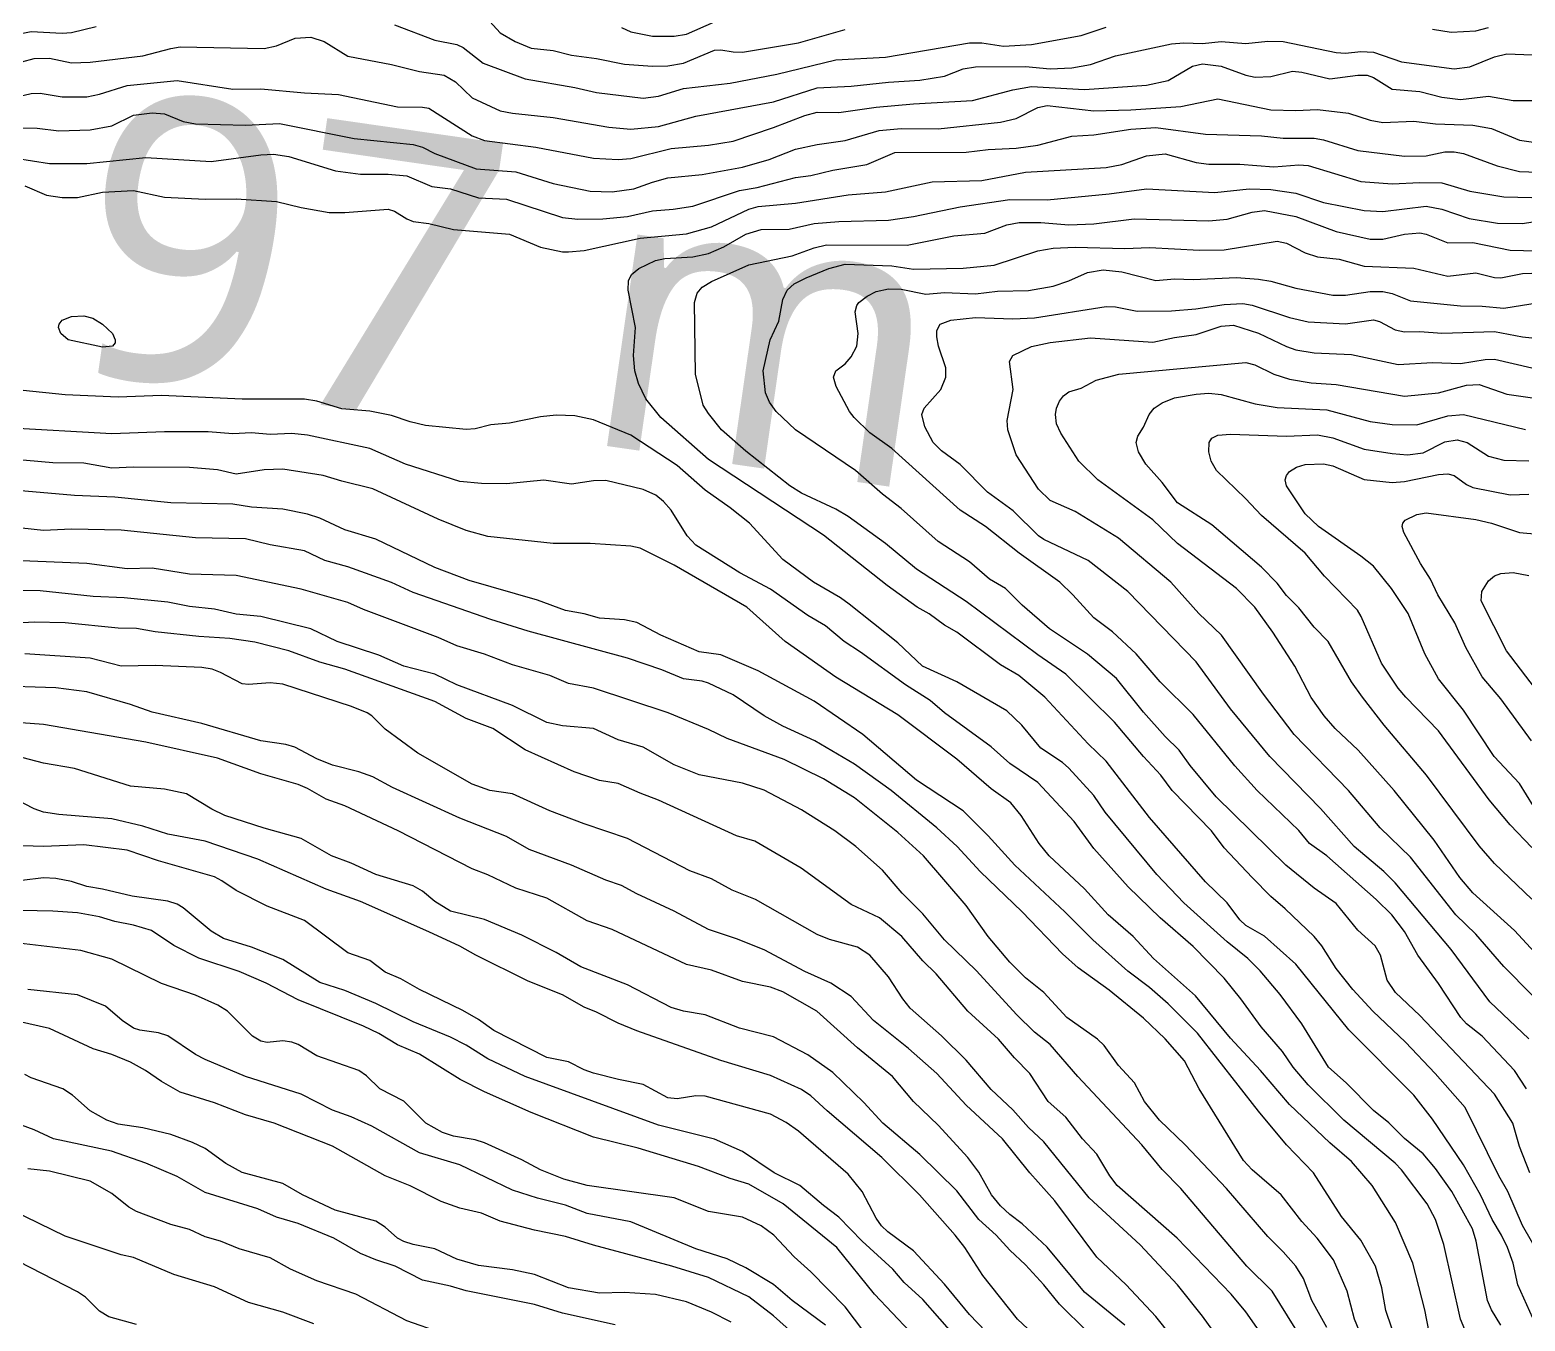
# Model space of a CAD drawing. Extents: x 474277 to 475042, y 254928 to 255625.
# Drawn here: x 474622.95 to 474659.84, y 255528.38 to 255560.23 of the extents above; entities that cross this region are included whole.
import ezdxf

# ---------------------------------------------------------------- set-up
doc = ezdxf.new("R2010")
doc.units = 0
doc.header["$MEASUREMENT"] = 0
doc.layers.add('BaseMapV2_DTM_export_MonNov09090547073261 — entities', color=1, linetype='CONTINUOUS')
doc.styles.get("Standard").update_dxf_attribs({"font": 'romans.shx'})

msp = doc.modelspace()

# ---------------------------------------------------------------- linework, layer by layer
at = {"layer": 'BaseMapV2_DTM_export_MonNov09090547073261 — entities', "color": 15, "linetype": 'Continuous', "true_color": 0xb7484b}
for points in [[(474634.115, 255560.637, 95.5), (474634.555, 255560.158, 95.5), (474634.922, 255559.947, 95.5), (474635.322, 255559.781, 95.5), (474635.858, 255559.725, 95.5), (474636.318, 255559.605, 95.5), (474636.932, 255559.526, 95.5), (474637.622, 255559.387, 95.5), (474638.312, 255559.336, 95.5), (474638.695, 255559.348, 95.5), (474639.079, 255559.41, 95.5), (474639.845, 255559.731, 95.5), (474639.999, 255559.743, 95.5), (474640.305, 255559.688, 95.5), (474640.535, 255559.686, 95.5), (474641.916, 255559.914, 95.5), (474643.066, 255560.24, 95.5)], [(474621.213, 255559.836, 95.75), (474622.977, 255560.19, 95.75), (474623.743, 255560.153, 95.75), (474623.973, 255560.171, 95.75), (474624.587, 255560.32, 95.75)], [(474631.948, 255560.355, 95.75), (474632.945, 255559.976, 95.75), (474633.481, 255559.872, 95.75), (474633.64, 255559.794, 95.75), (474634.137, 255559.411, 95.75), (474635.168, 255559.024, 95.75), (474636.395, 255558.815, 95.75), (474636.932, 255558.69, 95.75), (474638.082, 255558.551, 95.75), (474638.465, 255558.598, 95.75), (474639.079, 255558.787, 95.75), (474640.229, 255558.918, 95.75), (474641.379, 255559.137, 95.75), (474642.836, 255559.497, 95.75), (474644.063, 255559.559, 95.75), (474646.133, 255559.909, 95.75), (474646.44, 255559.909, 95.75), (474646.976, 255559.829, 95.75), (474647.666, 255559.875, 95.75), (474648.893, 255560.091, 95.75), (474649.507, 255560.3, 95.75)], [(474637.545, 255560.288, 95.25), (474637.775, 255560.186, 95.25), (474638.312, 255560.081, 95.25), (474638.849, 255560.075, 95.25), (474639.155, 255560.128, 95.25), (474639.845, 255560.434, 95.25)], [(474657.558, 255560.251, 95.75), (474658.018, 255560.174, 95.75), (474658.631, 255560.21, 95.75), (474658.938, 255560.29, 95.75)], [(474622.747, 255559.446, 96), (474623.053, 255559.528, 96), (474623.437, 255559.531, 96), (474623.973, 255559.42, 96), (474624.433, 255559.435, 96), (474625.737, 255559.589, 96), (474626.427, 255559.777, 96), (474626.657, 255559.813, 96), (474628.727, 255559.773, 96), (474629.034, 255559.837, 96), (474629.494, 255560.031, 96), (474629.878, 255560.056, 96), (474630.21, 255559.947, 96), (474630.798, 255559.585, 96), (474631.871, 255559.381, 96), (474632.561, 255559.21, 96), (474633.175, 255559.113, 96), (474633.45, 255558.951, 96), (474633.865, 255558.56, 96), (474634.555, 255558.237, 96), (474634.861, 255558.175, 96), (474635.858, 255558.075, 96), (474637.238, 255557.829, 96), (474637.775, 255557.784, 96), (474638.465, 255557.847, 96), (474639.385, 255558.105, 96), (474641.302, 255558.459, 96), (474642.376, 255558.804, 96), (474643.219, 255558.846, 96), (474644.139, 255558.945, 96), (474644.906, 255558.99, 96), (474645.519, 255559.094, 96), (474645.98, 255559.269, 96), (474646.286, 255559.319, 96), (474647.513, 255559.333, 96), (474648.126, 255559.274, 96), (474648.663, 255559.299, 96), (474649.123, 255559.378, 96), (474649.737, 255559.59, 96), (474651.117, 255559.887, 96), (474651.424, 255559.915, 96), (474651.884, 255559.9, 96), (474652.344, 255559.942, 96), (474652.957, 255559.893, 96), (474653.494, 255559.957, 96), (474653.877, 255559.946, 96), (474655.181, 255559.672, 96), (474655.411, 255559.661, 96), (474655.794, 255559.701, 96), (474656.101, 255559.682, 96), (474656.791, 255559.447, 96), (474658.094, 255559.271, 96), (474658.478, 255559.317, 96), (474659.091, 255559.57, 96), (474659.398, 255559.645, 96), (474661.698, 255559.549, 96)], [(474621.29, 255558.26, 96.25), (474622.977, 255558.667, 96.25), (474623.207, 255558.675, 96.25), (474623.743, 255558.58, 96.25), (474624.357, 255558.581, 96.25), (474624.664, 255558.645, 96.25), (474625.354, 255558.862, 96.25), (474626.58, 255558.98, 96.25), (474627.961, 255558.768, 96.25), (474628.651, 255558.778, 96.25), (474629.724, 255558.678, 96.25), (474630.568, 255558.642, 96.25), (474632.024, 255558.335, 96.25), (474632.638, 255558.327, 96.25), (474632.791, 255558.301, 96.25), (474633.865, 255557.617, 96.25), (474634.171, 255557.501, 96.25), (474635.438, 255557.34, 96.25), (474636.855, 255557.068, 96.25), (474637.468, 255557.036, 96.25), (474637.775, 255557.061, 96.25), (474638.772, 255557.308, 96.25), (474639.692, 255557.385, 96.25), (474640.305, 255557.486, 96.25), (474641.302, 255557.823, 96.25), (474642.069, 255558.121, 96.25), (474642.376, 255558.2, 96.25), (474642.912, 255558.194, 96.25), (474643.833, 255558.322, 96.25), (474644.753, 255558.41, 96.25), (474646.21, 255558.487, 96.25), (474647.206, 255558.752, 96.25), (474647.666, 255558.833, 96.25), (474648.97, 255558.763, 96.25), (474650.503, 255558.865, 96.25), (474651.04, 255558.986, 96.25), (474651.639, 255559.334, 96.25), (474651.884, 255559.396, 96.25), (474652.344, 255559.341, 96.25), (474652.957, 255559.116, 96.25), (474653.187, 255559.064, 96.25), (474653.57, 255559.081, 96.25), (474654.107, 255559.212, 96.25), (474654.337, 255559.188, 96.25), (474655.027, 255559.022, 96.25), (474655.717, 255559.119, 96.25), (474655.947, 255559.117, 96.25), (474656.101, 255559.059, 96.25), (474656.561, 255558.769, 96.25), (474657.251, 255558.709, 96.25), (474657.788, 255558.571, 96.25), (474658.248, 255558.513, 96.25), (474658.938, 255558.601, 96.25), (474659.551, 255558.489, 96.25), (474660.241, 255558.489, 96.25)], [(474622.517, 255557.82, 96.5), (474623.13, 255557.806, 96.5), (474623.667, 255557.74, 96.5), (474624.433, 255557.768, 96.5), (474624.97, 255557.864, 96.5), (474625.507, 255558.129, 96.5), (474625.967, 255558.189, 96.5), (474626.274, 255558.162, 96.5), (474626.734, 255557.976, 96.5), (474627.04, 255557.913, 96.5), (474628.267, 255557.881, 96.5), (474629.111, 255557.92, 96.5), (474630.951, 255557.556, 96.5), (474632.408, 255557.408, 96.5), (474632.638, 255557.341, 96.5), (474632.945, 255557.18, 96.5), (474633.958, 255556.804, 96.5), (474634.941, 255556.727, 96.5), (474635.858, 255556.442, 96.5), (474636.778, 255556.257, 96.5), (474637.315, 255556.236, 96.5), (474637.852, 255556.314, 96.5), (474638.312, 255556.48, 96.5), (474638.695, 255556.58, 96.5), (474639.539, 255556.662, 96.5), (474640.535, 255556.85, 96.5), (474641.192, 255557.034, 96.5), (474641.839, 255557.287, 96.5), (474642.376, 255557.405, 96.5), (474643.066, 255557.507, 96.5), (474643.909, 255557.751, 96.5), (474644.446, 255557.801, 96.5), (474645.366, 255557.789, 96.5), (474646.9, 255557.958, 96.5), (474647.283, 255558.048, 96.5), (474647.82, 255558.321, 96.5), (474648.05, 255558.369, 96.5), (474649.2, 255558.234, 96.5), (474650.12, 255558.258, 96.5), (474651.347, 255558.34, 96.5), (474652.267, 255558.531, 96.5), (474653.57, 255558.261, 96.5), (474654.184, 255558.24, 96.5), (474654.721, 255558.267, 96.5), (474655.487, 255558.178, 96.5), (474656.024, 255558.006, 96.5), (474656.331, 255557.949, 96.5), (474657.098, 255557.984, 96.5), (474657.634, 255557.914, 96.5), (474658.554, 255557.883, 96.5), (474659.014, 255557.797, 96.5), (474659.705, 255557.511, 96.5), (474660.165, 255557.45, 96.5)], [(474622.593, 255557.07, 96.75), (474623.437, 255556.933, 96.75), (474624.357, 255556.934, 96.75), (474625.814, 255557.085, 96.75), (474627.424, 255556.984, 96.75), (474628.651, 255557.152, 96.75), (474628.957, 255557.166, 96.75), (474629.341, 255557.108, 96.75), (474630.491, 255556.758, 96.75), (474631.104, 255556.674, 96.75), (474631.794, 255556.677, 96.75), (474632.254, 255556.635, 96.75), (474632.868, 255556.37, 96.75), (474633.328, 255556.309, 96.75), (474634.018, 255556.086, 96.75), (474634.708, 255556.055, 96.75), (474636.088, 255555.608, 96.75), (474636.472, 255555.565, 96.75), (474637.085, 255555.575, 96.75), (474637.698, 255555.628, 96.75), (474638.312, 255555.768, 96.75), (474638.819, 255555.807, 96.75), (474639.309, 255555.886, 96.75), (474640.459, 255556.274, 96.75), (474640.898, 255556.344, 96.75), (474641.839, 255556.592, 96.75), (474642.222, 255556.641, 96.75), (474642.759, 255556.771, 96.75), (474643.603, 255556.914, 96.75), (474644.293, 255557.211, 96.75), (474646.056, 255557.218, 96.75), (474646.593, 255557.284, 96.75), (474647.283, 255557.311, 96.75), (474647.82, 255557.389, 96.75), (474648.663, 255557.612, 96.75), (474649.2, 255557.64, 96.75), (474650.12, 255557.785, 96.75), (474650.733, 255557.822, 96.75), (474651.96, 255557.663, 96.75), (474653.34, 255557.623, 96.75), (474653.877, 255557.564, 96.75), (474654.644, 255557.565, 96.75), (474654.874, 255557.524, 96.75), (474655.717, 255557.254, 96.75), (474656.868, 255557.115, 96.75), (474657.404, 255557.124, 96.75), (474657.864, 255557.223, 96.75), (474658.094, 255557.227, 96.75), (474658.324, 255557.183, 96.75), (474659.155, 255556.88, 96.75), (474659.705, 255556.736, 96.75), (474660.395, 255556.715, 96.75)], [(474622.823, 255556.385, 97), (474623.36, 255556.157, 97), (474623.743, 255556.098, 97), (474624.127, 255556.1, 97), (474624.74, 255556.231, 97), (474625.507, 255556.273, 97), (474626.274, 255556.106, 97), (474627.271, 255556.057, 97), (474628.037, 255556.068, 97), (474629.034, 255555.996, 97), (474629.647, 255555.847, 97), (474630.338, 255555.726, 97), (474630.721, 255555.727, 97), (474631.794, 255555.809, 97), (474631.948, 255555.764, 97), (474632.254, 255555.568, 97), (474632.408, 255555.507, 97), (474632.791, 255555.46, 97), (474633.405, 255555.307, 97), (474634.785, 255555.195, 97), (474635.552, 255554.872, 97), (474636.088, 255554.761, 97), (474636.242, 255554.756, 97), (474636.625, 255554.79, 97), (474638.005, 255555.094, 97), (474639.155, 255555.205, 97), (474639.769, 255555.374, 97), (474640.689, 255555.807, 97), (474640.919, 255555.872, 97), (474641.839, 255555.955, 97), (474643.142, 255556.16, 97), (474644.063, 255556.24, 97), (474645.213, 255556.488, 97), (474646.44, 255556.519, 97), (474647.513, 255556.719, 97), (474649.507, 255556.841, 97), (474649.89, 255556.913, 97), (474650.503, 255557.126, 97), (474650.963, 255557.176, 97), (474651.73, 255556.963, 97), (474652.037, 255556.919, 97), (474652.804, 255556.918, 97), (474653.647, 255556.858, 97), (474654.261, 255556.902, 97), (474654.491, 255556.891, 97), (474655.794, 255556.493, 97), (474656.561, 255556.434, 97), (474657.251, 255556.467, 97), (474657.788, 255556.457, 97), (474658.478, 255556.25, 97), (474659.321, 255556.117, 97), (474660.011, 255556.096, 97)], [(474660.184, 255528.127, 97.25), (474659.667, 255529.277, 97.25), (474659.551, 255529.814, 97.25), (474659.411, 255530.197, 97.25), (474659.266, 255530.504, 97.25), (474659.035, 255530.887, 97.25), (474658.747, 255531.5, 97.25), (474658.324, 255532.236, 97.25), (474657.558, 255533.365, 97.25), (474657.103, 255533.954, 97.25), (474655.493, 255535.564, 97.25), (474654.184, 255537.188, 97.25), (474653.417, 255537.875, 97.25), (474652.957, 255538.143, 97.25), (474652.804, 255538.277, 97.25), (474652.497, 255538.698, 97.25), (474651.96, 255539.22, 97.25), (474650.58, 255540.807, 97.25), (474649.507, 255542.193, 97.25), (474649.063, 255542.618, 97.25), (474647.992, 255543.769, 97.25), (474647.353, 255544.305, 97.25), (474646.9, 255544.568, 97.25), (474645.826, 255545.378, 97.25), (474645.519, 255545.545, 97.25), (474645.136, 255545.824, 97.25), (474644.84, 255545.992, 97.25), (474644.1, 255546.529, 97.25), (474642.529, 255547.766, 97.25), (474639.692, 255549.632, 97.25), (474638.52, 255550.669, 97.25), (474638.151, 255551.13, 97.25), (474637.97, 255551.513, 97.25), (474637.878, 255551.82, 97.25), (474637.843, 255552.203, 97.25), (474637.89, 255552.893, 97.25), (474637.709, 255553.813, 97.25), (474637.722, 255554.043, 97.25), (474637.794, 255554.197, 97.25), (474637.974, 255554.35, 97.25), (474638.389, 255554.543, 97.25), (474638.619, 255554.591, 97.25), (474639.309, 255554.634, 97.25), (474639.692, 255554.719, 97.25), (474640.075, 255554.878, 97.25), (474640.612, 255555.193, 97.25), (474640.996, 255555.308, 97.25), (474641.686, 255555.319, 97.25), (474642.299, 255555.453, 97.25), (474642.912, 255555.505, 97.25), (474644.139, 255555.538, 97.25), (474644.753, 255555.632, 97.25), (474645.903, 255555.869, 97.25), (474647.13, 255556.045, 97.25), (474648.05, 255556.043, 97.25), (474649.583, 255556.189, 97.25), (474650.503, 255556.313, 97.25), (474652.19, 255556.218, 97.25), (474653.034, 255556.313, 97.25), (474653.57, 255556.294, 97.25), (474654.184, 255556.208, 97.25), (474654.874, 255555.974, 97.25), (474655.871, 255555.774, 97.25), (474656.331, 255555.756, 97.25), (474657.404, 255555.883, 97.25), (474657.788, 255555.812, 97.25), (474658.466, 255555.577, 97.25), (474659.168, 255555.468, 97.25), (474659.781, 255555.458, 97.25), (474660.548, 255555.582, 97.25)], [(474660.227, 255529.967, 97.5), (474659.781, 255530.738, 97.5), (474659.417, 255531.577, 97.5), (474659.2, 255531.961, 97.5), (474658.368, 255533.647, 97.5), (474657.629, 255534.491, 97.5), (474656.896, 255535.258, 97.5), (474656.084, 255536.024, 97.5), (474655.591, 255536.561, 97.5), (474655.181, 255537.077, 97.5), (474654.829, 255537.635, 97.5), (474654.644, 255537.871, 97.5), (474653.926, 255538.555, 97.5), (474653.57, 255538.852, 97.5), (474653.11, 255539.323, 97.5), (474652.42, 255540.058, 97.5), (474652.11, 255540.472, 97.5), (474651.136, 255541.468, 97.5), (474650.856, 255541.852, 97.5), (474650.425, 255542.312, 97.5), (474649.713, 255543.155, 97.5), (474648.51, 255544.343, 97.5), (474647.82, 255544.819, 97.5), (474646.056, 255546.131, 97.5), (474644.829, 255546.933, 97.5), (474644.063, 255547.566, 97.5), (474643.142, 255548.23, 97.5), (474642.836, 255548.412, 97.5), (474641.992, 255548.802, 97.5), (474641.699, 255548.983, 97.5), (474640.612, 255549.843, 97.5), (474640.017, 255550.363, 97.5), (474639.692, 255550.771, 97.5), (474639.565, 255550.976, 97.5), (474639.375, 255551.743, 97.5), (474639.35, 255553.507, 97.5), (474639.416, 255553.737, 97.5), (474639.539, 255553.887, 97.5), (474639.769, 255554.025, 97.5), (474640.689, 255554.438, 97.5), (474641.762, 255554.655, 97.5), (474642.299, 255554.854, 97.5), (474642.606, 255554.93, 97.5), (474644.599, 255554.925, 97.5), (474645.749, 255555.152, 97.5), (474646.516, 255555.218, 97.5), (474647.053, 255555.424, 97.5), (474647.36, 255555.485, 97.5), (474647.896, 255555.484, 97.5), (474648.586, 255555.427, 97.5), (474649.2, 255555.452, 97.5), (474650.197, 255555.57, 97.5), (474652.037, 255555.52, 97.5), (474652.497, 255555.563, 97.5), (474653.11, 255555.739, 97.5), (474653.417, 255555.78, 97.5), (474654.184, 255555.628, 97.5), (474655.181, 255555.261, 97.5), (474656.024, 255555.066, 97.5), (474656.331, 255555.071, 97.5), (474656.868, 255555.192, 97.5), (474657.251, 255555.225, 97.5), (474657.404, 255555.193, 97.5), (474657.941, 255554.976, 97.5), (474658.554, 255554.99, 97.5), (474659.475, 255554.802, 97.5), (474660.471, 255554.771, 97.5)], [(474659.959, 255532.037, 97.75), (474659.705, 255532.685, 97.75), (474659.543, 255533.264, 97.75), (474659.091, 255533.978, 97.75), (474657.251, 255535.921, 97.75), (474656.647, 255536.484, 97.75), (474656.441, 255536.791, 97.75), (474656.278, 255537.405, 97.75), (474656.145, 255537.635, 97.75), (474655.717, 255538.025, 97.75), (474655.181, 255538.685, 97.75), (474654.644, 255539.058, 97.75), (474653.937, 255539.628, 97.75), (474652.222, 255541.315, 97.75), (474651.577, 255542.086, 97.75), (474651.308, 255542.465, 97.75), (474650.963, 255542.802, 97.75), (474650.427, 255543.406, 97.75), (474649.762, 255544.229, 97.75), (474649.047, 255544.836, 97.75), (474648.108, 255545.456, 97.75), (474647.436, 255546.039, 97.75), (474647.024, 255546.452, 97.75), (474646.632, 255546.682, 97.75), (474646.133, 255547.112, 97.75), (474645.366, 255547.61, 97.75), (474644.446, 255548.429, 97.75), (474643.986, 255548.781, 97.75), (474643.325, 255549.366, 97.75), (474641.839, 255550.364, 97.75), (474641.362, 255550.823, 97.75), (474641.197, 255551.053, 97.75), (474641.099, 255551.283, 97.75), (474641.043, 255551.82, 97.75), (474641.218, 255552.586, 97.75), (474641.433, 255553.046, 97.75), (474641.526, 255553.583, 97.75), (474641.634, 255553.813, 97.75), (474641.811, 255553.967, 97.75), (474642.103, 255554.12, 97.75), (474642.664, 255554.35, 97.75), (474643.066, 255554.454, 97.75), (474644.216, 255554.409, 97.75), (474644.753, 255554.328, 97.75), (474645.98, 255554.354, 97.75), (474646.746, 255554.432, 97.75), (474647.82, 255554.783, 97.75), (474648.203, 255554.845, 97.75), (474648.74, 255554.869, 97.75), (474649.967, 255554.843, 97.75), (474650.58, 255554.863, 97.75), (474651.807, 255554.801, 97.75), (474652.42, 255554.804, 97.75), (474653.724, 255555.017, 97.75), (474653.954, 255554.97, 97.75), (474654.42, 255554.733, 97.75), (474654.721, 255554.634, 97.75), (474655.257, 255554.573, 97.75), (474655.871, 255554.406, 97.75), (474657.098, 255554.354, 97.75), (474657.941, 255554.158, 97.75), (474658.631, 255554.236, 97.75), (474659.091, 255554.125, 97.75), (474659.244, 255554.114, 97.75), (474659.781, 255554.224, 97.75), (474660.011, 255554.232, 97.75)], [(474659.882, 255534.107, 98), (474659.58, 255534.567, 98), (474658.784, 255535.413, 98), (474658.401, 255535.716, 98), (474658.26, 255535.871, 98), (474657.711, 255536.712, 98), (474657.201, 255537.405, 98), (474656.868, 255537.995, 98), (474656.553, 255538.401, 98), (474656.168, 255538.785, 98), (474654.95, 255539.858, 98), (474654.524, 255540.165, 98), (474654.261, 255540.487, 98), (474653.235, 255541.468, 98), (474652.681, 255542.082, 98), (474651.654, 255543.343, 98), (474650.843, 255544.152, 98), (474650.244, 255544.842, 98), (474649.66, 255545.384, 98), (474649.2, 255545.731, 98), (474648.682, 255546.299, 98), (474648.361, 255546.606, 98), (474647.36, 255547.327, 98), (474646.528, 255547.986, 98), (474645.903, 255548.381, 98), (474644.216, 255549.907, 98), (474643.679, 255550.293, 98), (474643.287, 255550.669, 98), (474643.171, 255550.823, 98), (474642.842, 255551.436, 98), (474642.783, 255551.666, 98), (474642.84, 255551.82, 98), (474643.066, 255551.998, 98), (474643.219, 255552.169, 98), (474643.359, 255552.433, 98), (474643.385, 255552.74, 98), (474643.314, 255553.276, 98), (474643.353, 255553.43, 98), (474643.406, 255553.507, 98), (474643.608, 255553.66, 98), (474643.833, 255553.781, 98), (474644.139, 255553.841, 98), (474644.446, 255553.836, 98), (474645.059, 255553.717, 98), (474645.519, 255553.757, 98), (474646.286, 255553.724, 98), (474646.823, 255553.785, 98), (474647.59, 255553.806, 98), (474648.203, 255553.91, 98), (474648.586, 255554.041, 98), (474649.047, 255554.251, 98), (474649.43, 255554.314, 98), (474649.89, 255554.263, 98), (474650.733, 255554.051, 98), (474651.193, 255554.094, 98), (474651.654, 255554.077, 98), (474652.727, 255554.126, 98), (474653.264, 255554.083, 98), (474653.57, 255554.031, 98), (474654.184, 255553.865, 98), (474655.104, 255553.691, 98), (474655.411, 255553.687, 98), (474656.024, 255553.78, 98), (474656.331, 255553.777, 98), (474656.561, 255553.733, 98), (474657.021, 255553.55, 98), (474658.248, 255553.424, 98), (474658.784, 255553.415, 98), (474659.321, 255553.366, 98), (474660.395, 255553.538, 98)], [(474624.988, 255552.433, 97.25), (474624.74, 255552.404, 97.25), (474623.897, 255552.585, 97.25), (474623.714, 255552.74, 97.25), (474623.658, 255552.893, 97.25), (474623.668, 255552.97, 97.25), (474623.743, 255553.07, 97.25), (474623.973, 255553.16, 97.25), (474624.28, 255553.178, 97.25), (474624.501, 255553.123, 97.25), (474624.745, 255552.97, 97.25), (474624.986, 255552.74, 97.25), (474625.056, 255552.586, 97.25), (474625.05, 255552.51, 97.25), (474624.988, 255552.433, 97.25)], [(474659.935, 255535.348, 98.25), (474658.975, 255536.254, 98.25), (474658.018, 255537.547, 98.25), (474656.637, 255539.192, 98.25), (474656.36, 255539.475, 98.25), (474655.628, 255540.088, 98.25), (474654.797, 255541.026, 98.25), (474653.55, 255542.312, 98.25), (474652.574, 255543.487, 98.25), (474651.73, 255544.647, 98.25), (474650.041, 255546.376, 98.25), (474649.067, 255547.142, 98.25), (474647.973, 255547.665, 98.25), (474647.834, 255547.756, 98.25), (474647.213, 255548.369, 98.25), (474646.578, 255548.829, 98.25), (474645.903, 255549.512, 98.25), (474645.443, 255549.852, 98.25), (474645.24, 255550.056, 98.25), (474645.031, 255550.439, 98.25), (474644.958, 255550.746, 98.25), (474645.019, 255550.9, 98.25), (474645.427, 255551.36, 98.25), (474645.553, 255551.666, 98.25), (474645.554, 255551.896, 98.25), (474645.37, 255552.433, 98.25), (474645.327, 255552.663, 98.25), (474645.329, 255552.816, 98.25), (474645.414, 255552.97, 98.25), (474645.673, 255553.073, 98.25), (474646.286, 255553.135, 98.25), (474647.206, 255553.103, 98.25), (474647.743, 255553.129, 98.25), (474649.507, 255553.412, 98.25), (474649.737, 255553.399, 98.25), (474650.273, 255553.296, 98.25), (474651.117, 255553.299, 98.25), (474651.717, 255553.353, 98.25), (474652.42, 255553.462, 98.25), (474652.88, 255553.48, 98.25), (474653.11, 255553.438, 98.25), (474654.031, 255553.135, 98.25), (474654.491, 255553.032, 98.25), (474655.411, 255552.984, 98.25), (474656.101, 255553.079, 98.25), (474656.254, 255553.041, 98.25), (474656.637, 255552.834, 98.25), (474656.868, 255552.783, 98.25), (474657.251, 255552.793, 98.25), (474657.788, 255552.748, 98.25), (474659.091, 255552.793, 98.25), (474659.781, 255552.659, 98.25), (474660.165, 255552.622, 98.25)], [(474660.701, 255535.728, 98.5), (474659.321, 255537.13, 98.5), (474658.631, 255537.923, 98.5), (474658.133, 255538.401, 98.5), (474657.021, 255539.823, 98.5), (474656.27, 255540.548, 98.5), (474655.487, 255541.469, 98.5), (474654.146, 255542.849, 98.5), (474653.389, 255543.845, 98.5), (474652.351, 255545.302, 98.5), (474651.795, 255545.839, 98.5), (474651.103, 255546.606, 98.5), (474649.813, 255547.691, 98.5), (474648.74, 255548.356, 98.5), (474648.126, 255548.622, 98.5), (474647.835, 255548.906, 98.5), (474647.286, 255549.749, 98.5), (474647.078, 255550.363, 98.5), (474647.068, 255550.593, 98.5), (474647.21, 255551.36, 98.5), (474647.12, 255552.05, 98.5), (474647.204, 255552.203, 98.5), (474647.666, 255552.423, 98.5), (474648.126, 255552.519, 98.5), (474649.123, 255552.637, 98.5), (474650.657, 255552.527, 98.5), (474651.193, 255552.646, 98.5), (474651.73, 255552.719, 98.5), (474652.344, 255552.922, 98.5), (474652.65, 255552.947, 98.5), (474653.264, 255552.755, 98.5), (474653.954, 255552.419, 98.5), (474654.184, 255552.339, 98.5), (474654.644, 255552.264, 98.5), (474655.564, 255552.225, 98.5), (474656.714, 255551.979, 98.5), (474657.558, 255552.03, 98.5), (474658.248, 255552.004, 98.5), (474658.861, 255552.099, 98.5), (474659.091, 255552.107, 98.5), (474660.011, 255551.896, 98.5)], [(474660.08, 255537.481, 98.75), (474659.586, 255538.018, 98.75), (474658.554, 255538.943, 98.75), (474658.238, 255539.321, 98.75), (474657.598, 255540.242, 98.75), (474656.612, 255541.468, 98.75), (474655.729, 255542.465, 98.75), (474655.161, 255543.002, 98.75), (474654.883, 255543.309, 98.75), (474654.567, 255543.76, 98.75), (474654.166, 255544.535, 98.75), (474653.623, 255545.379, 98.75), (474653.173, 255545.992, 98.75), (474652.72, 255546.452, 98.75), (474651.27, 255547.566, 98.75), (474650.657, 255548.144, 98.75), (474649.302, 255549.136, 98.75), (474648.834, 255549.596, 98.75), (474648.389, 255550.286, 98.75), (474648.282, 255550.516, 98.75), (474648.258, 255550.746, 98.75), (474648.279, 255550.9, 98.75), (474648.356, 255551.076, 98.75), (474648.453, 255551.206, 98.75), (474648.586, 255551.308, 98.75), (474648.893, 255551.394, 98.75), (474649.263, 255551.59, 98.75), (474649.816, 255551.743, 98.75), (474652.957, 255552.024, 98.75), (474653.176, 255551.973, 98.75), (474653.647, 255551.736, 98.75), (474654.031, 255551.614, 98.75), (474654.567, 255551.529, 98.75), (474655.181, 255551.487, 98.75), (474656.868, 255551.201, 98.75), (474657.711, 255551.277, 98.75), (474658.401, 255551.465, 98.75), (474658.708, 255551.484, 98.75), (474659.398, 255551.248, 98.75), (474660.318, 255551.113, 98.75)], [(474659.243, 255528.28, 97), (474659.012, 255528.663, 97), (474658.915, 255528.893, 97), (474658.639, 255530.35, 97), (474658.549, 255530.657, 97), (474658.035, 255531.577, 97), (474657.634, 255532.149, 97), (474657.328, 255532.511, 97), (474656.868, 255532.888, 97), (474656.484, 255533.274, 97), (474656.101, 255533.577, 97), (474655.431, 255534.261, 97), (474654.99, 255534.644, 97), (474654.335, 255535.718, 97), (474653.8, 255536.441, 97), (474653.306, 255537.021, 97), (474653.002, 255537.328, 97), (474652.497, 255537.735, 97), (474651.424, 255538.698, 97), (474650.759, 255539.398, 97), (474649.482, 255540.932, 97), (474649.2, 255541.35, 97), (474648.586, 255542.022, 97), (474648.433, 255542.163, 97), (474647.896, 255542.518, 97), (474647.424, 255543.079, 97), (474647.053, 255543.431, 97), (474645.826, 255544.151, 97), (474644.977, 255544.535, 97), (474644.369, 255545.11, 97), (474643.169, 255546.069, 97), (474642.955, 255546.222, 97), (474642.288, 255546.606, 97), (474641.532, 255547.166, 97), (474640.71, 255548.063, 97), (474640.23, 255548.446, 97), (474639.615, 255548.879, 97), (474638.925, 255549.485, 97), (474637.775, 255550.235, 97), (474636.855, 255550.614, 97), (474636.395, 255550.71, 97), (474635.935, 255550.73, 97), (474635.552, 255550.687, 97), (474634.785, 255550.531, 97), (474634.325, 255550.488, 97), (474633.941, 255550.388, 97), (474633.711, 255550.379, 97), (474632.715, 255550.474, 97), (474632.331, 255550.565, 97), (474631.871, 255550.724, 97), (474631.334, 255550.825, 97), (474630.644, 255550.882, 97), (474630.031, 255551.075, 97), (474629.724, 255551.125, 97), (474628.191, 255551.124, 97), (474626.197, 255551.21, 97), (474625.124, 255551.172, 97), (474623.82, 255551.231, 97), (474621.98, 255551.421, 97)], [(474660.011, 255538.793, 99), (474659.091, 255539.67, 99), (474658.708, 255540.109, 99), (474657.414, 255541.852, 99), (474656.366, 255543.079, 99), (474655.833, 255543.769, 99), (474655.564, 255544.153, 99), (474654.987, 255545.149, 99), (474654.644, 255545.501, 99), (474654.261, 255545.976, 99), (474653.954, 255546.283, 99), (474653.724, 255546.586, 99), (474653.34, 255546.975, 99), (474652.114, 255548.024, 99), (474651.27, 255548.567, 99), (474650.887, 255549.069, 99), (474650.486, 255549.519, 99), (474650.302, 255549.826, 99), (474650.25, 255550.056, 99), (474650.293, 255550.209, 99), (474650.427, 255550.43, 99), (474650.566, 255550.746, 99), (474650.688, 255550.9, 99), (474650.887, 255551.035, 99), (474651.193, 255551.157, 99), (474651.73, 255551.248, 99), (474652.037, 255551.268, 99), (474652.344, 255551.238, 99), (474653.187, 255551.004, 99), (474653.724, 255550.914, 99), (474654.951, 255550.857, 99), (474656.024, 255550.574, 99), (474656.561, 255550.497, 99), (474657.174, 255550.486, 99), (474657.941, 255550.714, 99), (474658.324, 255550.749, 99), (474659.858, 255550.379, 99)], [(474658.508, 255527.82, 96.75), (474658.254, 255528.433, 96.75), (474657.842, 255530.274, 96.75), (474657.634, 255530.887, 96.75), (474657.426, 255531.27, 96.75), (474656.793, 255532.114, 96.75), (474656.637, 255532.275, 96.75), (474655.369, 255533.341, 96.75), (474654.491, 255534.213, 96.75), (474654.123, 255534.644, 96.75), (474653.856, 255535.028, 96.75), (474653.331, 255535.641, 96.75), (474652.834, 255536.331, 96.75), (474652.42, 255536.844, 96.75), (474651.654, 255537.625, 96.75), (474650.842, 255538.325, 96.75), (474650.048, 255539.091, 96.75), (474649.2, 255540.038, 96.75), (474648.715, 255540.702, 96.75), (474647.82, 255541.665, 96.75), (474647.13, 255542.135, 96.75), (474646.67, 255542.55, 96.75), (474645.519, 255543.384, 96.75), (474645.163, 255543.692, 96.75), (474644.556, 255544.075, 96.75), (474643.449, 255544.886, 96.75), (474643.044, 255545.149, 96.75), (474642.583, 255545.532, 96.75), (474642.146, 255545.79, 96.75), (474641.226, 255546.435, 96.75), (474640.465, 255546.836, 96.75), (474639.385, 255547.52, 96.75), (474639.17, 255547.756, 96.75), (474638.772, 255548.387, 96.75), (474638.582, 255548.599, 96.75), (474638.394, 255548.753, 96.75), (474638.082, 255548.894, 96.75), (474637.162, 255549.115, 96.75), (474636.855, 255549.112, 96.75), (474636.318, 255549.028, 96.75), (474635.628, 255549.121, 96.75), (474634.708, 255549.036, 96.75), (474634.095, 255549.044, 96.75), (474633.558, 255549.093, 96.75), (474632.221, 255549.519, 96.75), (474631.334, 255549.909, 96.75), (474629.801, 255550.232, 96.75), (474629.417, 255550.279, 96.75), (474628.881, 255550.25, 96.75), (474628.421, 255550.289, 96.75), (474627.961, 255550.267, 96.75), (474627.347, 255550.316, 96.75), (474626.274, 255550.318, 96.75), (474624.97, 255550.265, 96.75), (474622.363, 255550.415, 96.75)], [(474660.011, 255540.067, 99.25), (474659.475, 255540.621, 99.25), (474658.961, 255541.238, 99.25), (474657.711, 255542.942, 99.25), (474656.902, 255543.769, 99.25), (474656.714, 255543.998, 99.25), (474656.303, 255544.612, 99.25), (474655.802, 255545.762, 99.25), (474655.708, 255545.916, 99.25), (474654.896, 255546.759, 99.25), (474654.414, 255547.328, 99.25), (474653.34, 255548.254, 99.25), (474652.949, 255548.676, 99.25), (474652.228, 255549.366, 99.25), (474652.097, 255549.596, 99.25), (474652.039, 255549.826, 99.25), (474652.051, 255550.056, 99.25), (474652.114, 255550.162, 99.25), (474652.267, 255550.235, 99.25), (474652.574, 255550.26, 99.25), (474653.954, 255550.21, 99.25), (474654.721, 255550.244, 99.25), (474655.104, 255550.169, 99.25), (474655.871, 255549.893, 99.25), (474656.561, 255549.781, 99.25), (474656.944, 255549.754, 99.25), (474657.328, 255549.798, 99.25), (474657.864, 255550.069, 99.25), (474658.171, 255550.123, 99.25), (474658.412, 255550.056, 99.25), (474658.938, 255549.716, 99.25), (474659.321, 255549.621, 99.25), (474659.935, 255549.6, 99.25)], [(474657.481, 255528.105, 96.5), (474657.374, 255528.663, 96.5), (474657.078, 255529.814, 96.5), (474656.651, 255530.81, 96.5), (474656.071, 255531.73, 96.5), (474655.564, 255532.315, 96.5), (474655.027, 255532.775, 96.5), (474654.031, 255533.726, 96.5), (474653.316, 255534.567, 96.5), (474652.574, 255535.357, 96.5), (474651.709, 255536.408, 96.5), (474650.672, 255537.328, 96.5), (474650.172, 255537.865, 96.5), (474649.558, 255538.401, 96.5), (474648.97, 255539.047, 96.5), (474648.101, 255539.858, 96.5), (474647.854, 255540.165, 96.5), (474647.406, 255540.855, 96.5), (474647.151, 255541.162, 96.5), (474646.67, 255541.513, 96.5), (474645.826, 255542.244, 96.5), (474644.369, 255543.339, 96.5), (474642.836, 255544.268, 96.5), (474641.586, 255545.149, 96.5), (474640.638, 255545.992, 96.5), (474638.849, 255547.025, 96.5), (474638.005, 255547.45, 96.5), (474637.775, 255547.501, 96.5), (474636.778, 255547.56, 96.5), (474635.858, 255547.565, 96.5), (474634.248, 255547.737, 96.5), (474633.711, 255547.883, 96.5), (474633.021, 255548.164, 96.5), (474631.411, 255548.908, 96.5), (474630.644, 255549.097, 96.5), (474630.184, 255549.244, 96.5), (474629.187, 255549.395, 96.5), (474628.727, 255549.382, 96.5), (474628.037, 255549.269, 96.5), (474627.577, 255549.376, 96.5), (474626.887, 255549.439, 96.5), (474625.507, 255549.448, 96.5), (474624.97, 255549.424, 96.5), (474624.28, 255549.542, 96.5), (474623.513, 255549.549, 96.5), (474622.21, 255549.668, 96.5)], [(474660.054, 255541.085, 99.5), (474659.705, 255541.639, 99.5), (474659.081, 255542.312, 99.5), (474658.324, 255543.448, 99.5), (474657.711, 255544.225, 99.5), (474657.37, 255544.842, 99.5), (474656.96, 255545.839, 99.5), (474656.55, 255546.452, 99.5), (474656.101, 255547.002, 99.5), (474655.794, 255547.25, 99.5), (474654.75, 255547.986, 99.5), (474654.414, 255548.293, 99.5), (474653.958, 255548.983, 99.5), (474653.924, 255549.136, 99.5), (474653.954, 255549.24, 99.5), (474654.031, 255549.338, 99.5), (474654.204, 255549.443, 99.5), (474654.414, 255549.513, 99.5), (474654.874, 255549.532, 99.5), (474655.104, 255549.476, 99.5), (474655.871, 255549.144, 99.5), (474656.561, 255549.07, 99.5), (474656.868, 255549.092, 99.5), (474657.711, 255549.264, 99.5), (474657.941, 255549.283, 99.5), (474658.094, 255549.241, 99.5), (474658.401, 255549.015, 99.5), (474658.554, 255548.944, 99.5), (474659.475, 255548.764, 99.5), (474659.935, 255548.779, 99.5)], [(474656.56, 255528.203, 96.25), (474656.407, 255528.639, 96.25), (474656.312, 255529.2, 96.25), (474656.15, 255529.737, 96.25), (474655.794, 255530.374, 96.25), (474655.315, 255530.964, 96.25), (474654.62, 255532.037, 96.25), (474653.954, 255532.727, 96.25), (474653.264, 255533.557, 96.25), (474651.764, 255535.488, 96.25), (474651.04, 255536.205, 96.25), (474650.58, 255536.609, 96.25), (474650.043, 255537.011, 96.25), (474649.178, 255537.788, 96.25), (474648.487, 255538.478, 96.25), (474647.254, 255539.628, 96.25), (474646.593, 255540.355, 96.25), (474645.98, 255540.966, 96.25), (474644.829, 255541.728, 96.25), (474643.502, 255542.849, 96.25), (474642.299, 255543.672, 96.25), (474640.919, 255544.42, 96.25), (474639.999, 255544.816, 96.25), (474639.462, 255544.892, 96.25), (474638.517, 255545.302, 96.25), (474637.929, 255545.61, 96.25), (474637.622, 255545.681, 96.25), (474637.008, 255545.722, 96.25), (474636.625, 255545.826, 96.25), (474636.165, 255545.907, 96.25), (474635.475, 255546.169, 96.25), (474633.788, 255546.646, 96.25), (474632.945, 255546.967, 96.25), (474631.488, 255547.67, 96.25), (474630.721, 255547.899, 96.25), (474630.108, 255548.189, 96.25), (474629.801, 255548.286, 96.25), (474629.187, 255548.409, 96.25), (474628.421, 255548.462, 96.25), (474627.961, 255548.535, 96.25), (474626.427, 255548.565, 96.25), (474625.047, 255548.706, 96.25), (474624.05, 255548.744, 96.25), (474622.057, 255548.92, 96.25)], [(474660.003, 255542.695, 99.75), (474659.244, 255543.735, 99.75), (474658.784, 255544.276, 99.75), (474658.384, 255544.995, 99.75), (474658.114, 255545.609, 99.75), (474657.689, 255546.299, 99.75), (474657.508, 255546.682, 99.75), (474657.265, 255547.066, 99.75), (474656.852, 255547.832, 99.75), (474656.809, 255547.986, 99.75), (474656.825, 255548.063, 99.75), (474656.885, 255548.139, 99.75), (474657.174, 255548.282, 99.75), (474657.404, 255548.316, 99.75), (474658.631, 255548.158, 99.75), (474659.014, 255548.063, 99.75), (474659.705, 255547.832, 99.75), (474660.625, 255547.75, 99.75)], [(474655.913, 255527.743, 96), (474655.634, 255528.433, 96), (474655.454, 255529.123, 96), (474655.116, 255529.89, 96), (474654.717, 255530.427, 96), (474654.337, 255530.837, 96), (474653.828, 255531.5, 96), (474653.11, 255532.114, 96), (474652.898, 255532.344, 96), (474651.802, 255534.107, 96), (474651.438, 255534.798, 96), (474650.963, 255535.345, 96), (474650.427, 255535.854, 96), (474649.583, 255536.546, 96), (474648.82, 255537.098, 96), (474648.433, 255537.443, 96), (474647.436, 255538.478, 96), (474646.397, 255539.475, 96), (474645.829, 255540.088, 96), (474645.329, 255540.548, 96), (474644.202, 255541.468, 96), (474643.296, 255542.117, 96), (474642.317, 255542.695, 96), (474641.532, 255543.055, 96), (474641.072, 255543.309, 96), (474640.305, 255543.831, 96), (474639.692, 255544.115, 96), (474639.539, 255544.164, 96), (474639.079, 255544.223, 96), (474638.542, 255544.445, 96), (474637.698, 255544.737, 96), (474635.245, 255545.397, 96), (474634.325, 255545.689, 96), (474632.408, 255546.356, 96), (474631.871, 255546.602, 96), (474630.798, 255546.99, 96), (474630.228, 255547.142, 96), (474629.724, 255547.382, 96), (474628.881, 255547.531, 96), (474628.267, 255547.676, 96), (474627.04, 255547.705, 96), (474625.2, 255547.892, 96), (474623.973, 255547.914, 96), (474623.283, 255547.887, 96), (474622.747, 255547.943, 96)], [(474654.951, 255528.227, 95.75), (474654.583, 255528.893, 95.75), (474654.374, 255529.43, 95.75), (474654.184, 255529.735, 95.75), (474653.877, 255530.091, 95.75), (474653.494, 255530.467, 95.75), (474652.473, 255531.654, 95.75), (474651.456, 255532.727, 95.75), (474650.82, 255533.341, 95.75), (474650.454, 255533.801, 95.75), (474650.209, 255534.261, 95.75), (474649.813, 255534.686, 95.75), (474649.462, 255535.181, 95.75), (474649.291, 255535.334, 95.75), (474648.541, 255535.871, 95.75), (474647.973, 255536.483, 95.75), (474647.513, 255536.851, 95.75), (474647.13, 255537.236, 95.75), (474646.599, 255537.865, 95.75), (474646.05, 255538.631, 95.75), (474645.003, 255539.858, 95.75), (474644.369, 255540.437, 95.75), (474643.296, 255541.287, 95.75), (474642.529, 255541.756, 95.75), (474641.561, 255542.235, 95.75), (474640.152, 255542.755, 95.75), (474639.692, 255542.977, 95.75), (474638.702, 255543.385, 95.75), (474636.855, 255543.998, 95.75), (474636.242, 255544.106, 95.75), (474635.782, 255544.305, 95.75), (474634.861, 255544.573, 95.75), (474634.171, 255544.835, 95.75), (474633.481, 255545.04, 95.75), (474633.021, 255545.246, 95.75), (474631.181, 255545.934, 95.75), (474630.798, 255546.109, 95.75), (474629.647, 255546.436, 95.75), (474628.037, 255546.772, 95.75), (474626.887, 255546.808, 95.75), (474625.967, 255546.955, 95.75), (474625.354, 255546.938, 95.75), (474624.357, 255547.071, 95.75), (474622.133, 255547.164, 95.75)], [(474660.556, 255543.385, 100), (474659.386, 255544.919, 100), (474658.764, 255546.146, 100), (474658.777, 255546.376, 100), (474658.938, 255546.643, 100), (474659.091, 255546.762, 100), (474659.244, 255546.826, 100), (474659.551, 255546.848, 100), (474659.935, 255546.774, 100)], [(474654.169, 255528.203, 95.5), (474653.6, 255529.123, 95.5), (474652.98, 255529.737, 95.5), (474651.347, 255531.651, 95.5), (474650.887, 255532.123, 95.5), (474650.391, 255532.727, 95.5), (474648.807, 255534.414, 95.5), (474648.126, 255535.201, 95.5), (474647.743, 255535.511, 95.5), (474647.291, 255535.948, 95.5), (474646.306, 255537.021, 95.5), (474645.519, 255537.783, 95.5), (474644.983, 255538.424, 95.5), (474644.473, 255538.938, 95.5), (474643.986, 255539.504, 95.5), (474643.333, 255540.088, 95.5), (474642.813, 255540.472, 95.5), (474641.992, 255540.99, 95.5), (474641.072, 255541.478, 95.5), (474640.535, 255541.654, 95.5), (474639.462, 255541.858, 95.5), (474638.849, 255542.103, 95.5), (474638.082, 255542.537, 95.5), (474637.468, 255542.717, 95.5), (474636.855, 255542.997, 95.5), (474636.088, 255543.061, 95.5), (474635.705, 255543.149, 95.5), (474634.861, 255543.567, 95.5), (474633.481, 255544.08, 95.5), (474632.945, 255544.342, 95.5), (474632.178, 255544.536, 95.5), (474631.564, 255544.805, 95.5), (474630.53, 255545.149, 95.5), (474629.878, 255545.46, 95.5), (474628.651, 255545.76, 95.5), (474628.037, 255545.817, 95.5), (474627.501, 255545.943, 95.5), (474626.887, 255546.007, 95.5), (474626.35, 255546.112, 95.5), (474625.277, 255546.222, 95.5), (474624.51, 255546.252, 95.5), (474623.207, 255546.394, 95.5), (474621.827, 255546.418, 95.5)], [(474653.399, 255527.973, 95.25), (474652.957, 255528.611, 95.25), (474652.59, 255529.047, 95.25), (474651.261, 255530.427, 95.25), (474649.778, 255531.73, 95.25), (474649.599, 255531.961, 95.25), (474649.274, 255532.497, 95.25), (474648.921, 255532.881, 95.25), (474648.51, 255533.409, 95.25), (474648.077, 255533.801, 95.25), (474647.622, 255534.491, 95.25), (474647.243, 255534.874, 95.25), (474646.849, 255535.334, 95.25), (474646.092, 255536.024, 95.25), (474645.315, 255536.944, 95.25), (474644.983, 255537.265, 95.25), (474644.468, 255537.865, 95.25), (474643.916, 255538.325, 95.25), (474643.219, 255538.658, 95.25), (474641.984, 255539.551, 95.25), (474640.842, 255540.222, 95.25), (474640.382, 255540.352, 95.25), (474638.465, 255541.235, 95.25), (474638.005, 255541.401, 95.25), (474637.468, 255541.646, 95.25), (474637.008, 255541.716, 95.25), (474636.381, 255541.928, 95.25), (474635.168, 255542.472, 95.25), (474634.375, 255543.002, 95.25), (474633.711, 255543.25, 95.25), (474632.945, 255543.664, 95.25), (474630.721, 255544.465, 95.25), (474630.108, 255544.636, 95.25), (474629.341, 255544.916, 95.25), (474628.497, 255545.13, 95.25), (474627.884, 255545.223, 95.25), (474627.117, 255545.266, 95.25), (474626.044, 255545.387, 95.25), (474625.584, 255545.465, 95.25), (474625.124, 255545.471, 95.25), (474623.82, 255545.602, 95.25), (474623.053, 255545.62, 95.25), (474621.52, 255545.53, 95.25)], [(474652.543, 255527.59, 95), (474651.884, 255528.505, 95), (474651.271, 255529.277, 95), (474650.35, 255530.259, 95), (474649.085, 255531.424, 95), (474647.973, 255532.805, 95), (474647.59, 255533.16, 95), (474647.206, 255533.593, 95), (474646.67, 255534.092, 95), (474646.056, 255534.815, 95), (474645.443, 255535.42, 95), (474644.673, 255536.101, 95), (474644.487, 255536.331, 95), (474644.139, 255536.873, 95), (474643.674, 255537.405, 95), (474643.373, 255537.608, 95), (474642.682, 255537.798, 95), (474642.376, 255537.92, 95), (474640.856, 255538.785, 95), (474640.281, 255539.015, 95), (474639.769, 255539.291, 95), (474639.232, 255539.486, 95), (474637.698, 255540.289, 95), (474636.625, 255540.648, 95), (474635.782, 255540.966, 95), (474634.861, 255541.388, 95), (474634.3, 255541.468, 95), (474633.865, 255541.629, 95), (474632.523, 255542.388, 95), (474631.718, 255542.98, 95), (474631.388, 255543.309, 95), (474631.272, 255543.385, 95), (474630.883, 255543.539, 95), (474629.187, 255544.091, 95), (474628.881, 255544.127, 95), (474628.344, 255544.085, 95), (474628.191, 255544.098, 95), (474627.654, 255544.383, 95), (474627.447, 255544.459, 95), (474627.194, 255544.507, 95), (474626.044, 255544.553, 95), (474625.2, 255544.533, 95), (474624.433, 255544.731, 95), (474622.823, 255544.84, 95)], [(474652.244, 255526.593, 94.75), (474650.733, 255528.493, 94.75), (474650.004, 255529.277, 94.75), (474649.277, 255529.955, 94.75), (474648.239, 255531.347, 94.75), (474647.626, 255532.037, 94.75), (474646.952, 255532.881, 94.75), (474646.056, 255533.709, 94.75), (474645.326, 255534.491, 94.75), (474644.627, 255535.104, 94.75), (474643.77, 255535.794, 94.75), (474643.219, 255536.389, 94.75), (474642.715, 255536.714, 94.75), (474642.069, 255537.009, 94.75), (474641.072, 255537.541, 94.75), (474640.382, 255537.812, 94.75), (474639.692, 255538.039, 94.75), (474638.849, 255538.496, 94.75), (474637.929, 255538.919, 94.75), (474637.545, 255539.127, 94.75), (474637.162, 255539.254, 94.75), (474636.316, 255539.628, 94.75), (474635.267, 255540.012, 94.75), (474634.708, 255540.334, 94.75), (474633.558, 255540.79, 94.75), (474631.901, 255541.545, 94.75), (474631.411, 255541.804, 94.75), (474631.063, 255541.928, 94.75), (474630.414, 255542.094, 94.75), (474630.031, 255542.254, 94.75), (474629.484, 255542.542, 94.75), (474629.264, 255542.607, 94.75), (474628.651, 255542.698, 94.75), (474627.194, 255543.125, 94.75), (474625.967, 255543.399, 94.75), (474625.43, 255543.591, 94.75), (474624.357, 255543.9, 94.75), (474623.59, 255543.999, 94.75), (474622.057, 255544.051, 94.75)], [(474649.971, 255528.28, 94.5), (474648.97, 255529.091, 94.5), (474648.05, 255530.203, 94.5), (474647.436, 255530.784, 94.5), (474647.13, 255531.01, 94.5), (474646.9, 255531.223, 94.5), (474646.681, 255531.5, 94.5), (474646.363, 255532.055, 94.5), (474646.09, 255532.421, 94.5), (474645.366, 255533.216, 94.5), (474644.753, 255533.799, 94.5), (474644.237, 255534.414, 94.5), (474643.373, 255535.126, 94.5), (474642.368, 255536.024, 94.5), (474641.532, 255536.5, 94.5), (474641.226, 255536.616, 94.5), (474640.535, 255536.758, 94.5), (474639.769, 255537.036, 94.5), (474639.155, 255537.179, 94.5), (474637.315, 255538.039, 94.5), (474636.702, 255538.254, 94.5), (474635.705, 255538.812, 94.5), (474634.938, 255539.061, 94.5), (474634.248, 255539.389, 94.5), (474633.865, 255539.537, 94.5), (474632.041, 255540.472, 94.5), (474630.721, 255541.089, 94.5), (474630.261, 255541.255, 94.5), (474629.801, 255541.519, 94.5), (474629.571, 255541.615, 94.5), (474628.651, 255541.885, 94.5), (474627.577, 255542.266, 94.5), (474625.814, 255542.662, 94.5), (474623.283, 255543.098, 94.5), (474622.287, 255543.172, 94.5)], [(474649.039, 255528.127, 94.25), (474648.356, 255528.798, 94.25), (474647.973, 255529.272, 94.25), (474647.513, 255529.769, 94.25), (474647.13, 255530.13, 94.25), (474646.79, 255530.504, 94.25), (474646.367, 255530.887, 94.25), (474645.826, 255531.595, 94.25), (474644.906, 255532.493, 94.25), (474643.996, 255533.264, 94.25), (474643.526, 255533.777, 94.25), (474642.759, 255534.511, 94.25), (474642.146, 255534.95, 94.25), (474641.302, 255535.396, 94.25), (474640.459, 255535.608, 94.25), (474639.615, 255535.935, 94.25), (474639.079, 255536.025, 94.25), (474638.772, 255536.117, 94.25), (474637.698, 255536.675, 94.25), (474636.548, 255537.12, 94.25), (474635.935, 255537.474, 94.25), (474635.091, 255537.899, 94.25), (474634.171, 255538.285, 94.25), (474633.328, 255538.492, 94.25), (474632.945, 255538.733, 94.25), (474632.638, 255538.99, 94.25), (474632.408, 255539.116, 94.25), (474631.488, 255539.396, 94.25), (474630.874, 255539.676, 94.25), (474630.39, 255539.858, 94.25), (474629.647, 255540.283, 94.25), (474628.727, 255540.541, 94.25), (474627.758, 255540.855, 94.25), (474627.435, 255541.008, 94.25), (474626.81, 255541.387, 94.25), (474626.274, 255541.5, 94.25), (474625.43, 255541.58, 94.25), (474624.05, 255542.016, 94.25), (474623.283, 255542.141, 94.25), (474622.593, 255542.324, 94.25)], [(474647.82, 255527.957, 94), (474647.321, 255528.433, 94), (474646.464, 255529.507, 94), (474646.02, 255530.197, 94), (474645.785, 255530.504, 94), (474644.9, 255531.5, 94), (474643.971, 255532.421, 94), (474642.62, 255533.571, 94), (474642.222, 255533.942, 94), (474641.992, 255534.095, 94), (474641.226, 255534.439, 94), (474639.999, 255534.806, 94), (474637.929, 255535.542, 94), (474637.468, 255535.731, 94), (474636.932, 255536.003, 94), (474636.625, 255536.123, 94), (474636.088, 255536.433, 94), (474635.245, 255536.765, 94), (474633.955, 255537.405, 94), (474633.558, 255537.631, 94), (474632.791, 255537.987, 94), (474631.104, 255538.733, 94), (474630.261, 255539.032, 94), (474628.574, 255539.778, 94), (474627.271, 255540.216, 94), (474626.35, 255540.396, 94), (474625.737, 255540.591, 94), (474624.97, 255540.771, 94), (474623.667, 255540.874, 94), (474623.283, 255540.933, 94), (474623.053, 255541.016, 94), (474622.593, 255541.255, 94)], [(474646.54, 255528.127, 93.75), (474646.133, 255528.543, 93.75), (474645.519, 255529.293, 93.75), (474644.753, 255530.114, 93.75), (474644.124, 255530.58, 93.75), (474643.963, 255530.734, 93.75), (474643.833, 255530.918, 93.75), (474643.488, 255531.577, 93.75), (474643.142, 255532.005, 93.75), (474641.916, 255533.064, 93.75), (474641.609, 255533.281, 93.75), (474641.226, 255533.487, 93.75), (474639.615, 255533.932, 93.75), (474639.385, 255533.942, 93.75), (474638.925, 255533.868, 93.75), (474638.695, 255533.891, 93.75), (474638.082, 255534.22, 93.75), (474637.474, 255534.337, 93.75), (474636.855, 255534.498, 93.75), (474636.625, 255534.578, 93.75), (474636.242, 255534.777, 93.75), (474635.705, 255534.887, 93.75), (474634.401, 255535.553, 93.75), (474634.018, 255535.824, 93.75), (474633.635, 255536.044, 93.75), (474632.561, 255536.563, 93.75), (474632.101, 255536.823, 93.75), (474631.718, 255536.987, 93.75), (474631.334, 255537.275, 93.75), (474630.798, 255537.462, 93.75), (474629.724, 255538.264, 93.75), (474628.804, 255538.615, 93.75), (474628.037, 255539.004, 93.75), (474627.687, 255539.245, 93.75), (474627.501, 255539.338, 93.75), (474626.12, 255539.734, 93.75), (474625.354, 255539.994, 93.75), (474624.28, 255540.13, 93.75), (474623.283, 255540.088, 93.75), (474622.517, 255540.115, 93.75)], [(474645.826, 255527.962, 93.5), (474644.983, 255528.914, 93.5), (474644.523, 255529.335, 93.5), (474644.242, 255529.66, 93.5), (474643.49, 255530.35, 93.5), (474642.912, 255530.946, 93.5), (474642.529, 255531.229, 93.5), (474641.947, 255531.73, 93.5), (474641.313, 255532.037, 93.5), (474640.535, 255532.566, 93.5), (474639.845, 255532.873, 93.5), (474638.465, 255533.212, 93.5), (474635.168, 255534.419, 93.5), (474634.248, 255534.851, 93.5), (474633.711, 255535.186, 93.5), (474633.328, 255535.384, 93.5), (474632.408, 255535.763, 93.5), (474631.488, 255536.219, 93.5), (474630.721, 255536.535, 93.5), (474630.108, 255536.733, 93.5), (474629.187, 255537.303, 93.5), (474628.421, 255537.608, 93.5), (474627.731, 255537.816, 93.5), (474627.424, 255538.004, 93.5), (474626.734, 255538.573, 93.5), (474626.58, 255538.664, 93.5), (474626.35, 255538.736, 93.5), (474625.473, 255538.861, 93.5), (474624.74, 255539.037, 93.5), (474624.357, 255539.099, 93.5), (474623.973, 255539.227, 93.5), (474623.59, 255539.3, 93.5), (474623.283, 255539.312, 93.5), (474622.747, 255539.251, 93.5)], [(474645.101, 255527.667, 93.25), (474643.792, 255529.047, 93.25), (474642.858, 255530.197, 93.25), (474641.535, 255531.27, 93.25), (474640.689, 255531.76, 93.25), (474640.229, 255531.896, 93.25), (474639.451, 255532.191, 93.25), (474637.958, 255532.651, 93.25), (474636.855, 255532.919, 93.25), (474635.322, 255533.53, 93.25), (474634.171, 255534.035, 93.25), (474633.563, 255534.337, 93.25), (474632.561, 255534.965, 93.25), (474632.024, 255535.197, 93.25), (474631.564, 255535.473, 93.25), (474631.181, 255535.658, 93.25), (474629.571, 255536.309, 93.25), (474628.779, 255536.714, 93.25), (474628.114, 255537.001, 93.25), (474627.117, 255537.334, 93.25), (474626.504, 255537.65, 93.25), (474625.951, 255538.018, 93.25), (474625.507, 255538.145, 93.25), (474625.047, 255538.236, 93.25), (474624.664, 255538.357, 93.25), (474624.127, 255538.456, 93.25), (474623.513, 255538.497, 93.25), (474622.363, 255538.516, 93.25)], [(474643.756, 255527.822, 93), (474643.066, 255528.734, 93), (474642.222, 255529.599, 93), (474641.806, 255529.967, 93), (474641.307, 255530.504, 93), (474640.996, 255530.732, 93), (474640.535, 255530.945, 93), (474639.692, 255531.083, 93), (474638.849, 255531.42, 93), (474636.702, 255531.723, 93), (474636.122, 255531.884, 93), (474635.552, 255532.11, 93), (474635.091, 255532.358, 93), (474634.171, 255532.777, 93), (474633.941, 255532.849, 93), (474633.405, 255532.944, 93), (474633.133, 255533.034, 93), (474632.716, 255533.264, 93), (474632.178, 255533.809, 93), (474631.583, 255534.107, 93), (474631.258, 255534.432, 93), (474631.063, 255534.567, 93), (474630.031, 255534.925, 93), (474629.571, 255535.203, 93), (474629.417, 255535.264, 93), (474629.187, 255535.294, 93), (474628.804, 255535.255, 93), (474628.651, 255535.286, 93), (474628.446, 255535.411, 93), (474627.827, 255536.024, 93), (474627.585, 255536.178, 93), (474627.04, 255536.423, 93), (474626.197, 255536.711, 93), (474624.97, 255537.307, 93), (474624.203, 255537.524, 93), (474622.67, 255537.7, 93)], [(474642.581, 255528.28, 92.75), (474641.762, 255528.893, 92.75), (474641.302, 255529.282, 92.75), (474640.612, 255529.696, 92.75), (474640.152, 255529.919, 92.75), (474639.385, 255530.162, 92.75), (474637.775, 255530.826, 92.75), (474636.702, 255531.039, 92.75), (474636.165, 255531.239, 92.75), (474635.475, 255531.414, 92.75), (474634.861, 255531.607, 92.75), (474633.558, 255532.237, 92.75), (474632.561, 255532.533, 92.75), (474631.39, 255533.187, 92.75), (474630.874, 255533.424, 92.75), (474630.414, 255533.584, 92.75), (474629.647, 255533.976, 92.75), (474628.266, 255534.414, 92.75), (474627.271, 255534.837, 92.75), (474627.04, 255534.959, 92.75), (474626.35, 255535.418, 92.75), (474626.12, 255535.493, 92.75), (474625.66, 255535.557, 92.75), (474625.507, 255535.608, 92.75), (474625.227, 255535.794, 92.75), (474624.817, 255536.152, 92.75), (474624.127, 255536.429, 92.75), (474622.9, 255536.563, 92.75)], [(474641.839, 255528.028, 92.5), (474641.302, 255528.511, 92.5), (474640.689, 255528.976, 92.5), (474639.692, 255529.454, 92.5), (474638.788, 255529.737, 92.5), (474636.855, 255530.255, 92.5), (474636.165, 255530.469, 92.5), (474635.398, 255530.621, 92.5), (474634.555, 255530.849, 92.5), (474634.097, 255531.04, 92.5), (474633.558, 255531.17, 92.5), (474633.098, 255531.328, 92.5), (474632.331, 255531.718, 92.5), (474631.718, 255531.968, 92.5), (474630.414, 255532.698, 92.5), (474628.977, 255533.264, 92.5), (474628.267, 255533.469, 92.5), (474627.501, 255533.763, 92.5), (474626.657, 255534.025, 92.5), (474626.197, 255534.292, 92.5), (474625.803, 255534.567, 92.5), (474625.43, 255534.772, 92.5), (474624.97, 255534.959, 92.5), (474624.51, 255535.095, 92.5), (474623.437, 255535.599, 92.5), (474622.234, 255535.871, 92.5)], [(474640.251, 255528.357, 92.25), (474639.769, 255528.602, 92.25), (474639.155, 255528.857, 92.25), (474638.389, 255529.034, 92.25), (474637.622, 255529.088, 92.25), (474637.008, 255529.072, 92.25), (474636.242, 255529.2, 92.25), (474635.398, 255529.527, 92.25), (474634.861, 255529.647, 92.25), (474634.018, 255529.751, 92.25), (474633.481, 255529.905, 92.25), (474632.945, 255530.167, 92.25), (474632.408, 255530.271, 92.25), (474632.178, 255530.347, 92.25), (474632.024, 255530.427, 92.25), (474631.718, 255530.7, 92.25), (474631.488, 255530.845, 92.25), (474630.48, 255531.117, 92.25), (474629.68, 255531.5, 92.25), (474629.187, 255531.778, 92.25), (474628.191, 255532.05, 92.25), (474627.788, 255532.267, 92.25), (474627.271, 255532.64, 92.25), (474626.964, 255532.788, 92.25), (474626.427, 255532.982, 92.25), (474625.737, 255533.149, 92.25), (474625.124, 255533.243, 92.25), (474624.852, 255533.341, 92.25), (474624.433, 255533.567, 92.25), (474623.999, 255533.954, 92.25), (474623.765, 255534.107, 92.25), (474622.977, 255534.384, 92.25), (474622.823, 255534.462, 92.25)], [(474637.392, 255528.29, 92), (474636.088, 255528.577, 92), (474635.398, 255528.788, 92), (474633.711, 255529.125, 92), (474633.328, 255529.241, 92), (474632.638, 255529.387, 92), (474631.962, 255529.737, 92), (474631.488, 255529.889, 92), (474631.104, 255530.051, 92), (474630.446, 255530.427, 92), (474629.571, 255530.785, 92), (474629.034, 255530.943, 92), (474628.574, 255531.153, 92), (474627.271, 255531.555, 92), (474626.58, 255531.948, 92), (474625.814, 255532.28, 92), (474624.967, 255532.574, 92), (474623.531, 255532.881, 92), (474623.053, 255533.099, 92), (474622.517, 255533.297, 92)], [(474633.098, 255528.093, 91.75), (474632.254, 255528.385, 91.75), (474630.99, 255529.047, 91.75), (474630.031, 255529.372, 91.75), (474629.384, 255529.66, 91.75), (474628.881, 255529.944, 91.75), (474628.114, 255530.167, 91.75), (474627.654, 255530.349, 91.75), (474627.271, 255530.463, 91.75), (474626.887, 255530.643, 91.75), (474626.427, 255530.762, 91.75), (474625.584, 255531.083, 91.75), (474625.391, 255531.194, 91.75), (474624.97, 255531.525, 91.75), (474624.433, 255531.837, 91.75), (474623.437, 255532.076, 91.75), (474622.9, 255532.136, 91.75)], [(474629.954, 255528.317, 91.5), (474629.187, 255528.6, 91.5), (474628.344, 255528.838, 91.5), (474627.501, 255529.226, 91.5), (474626.504, 255529.531, 91.5), (474625.507, 255529.948, 91.5), (474625.2, 255530.017, 91.5), (474623.82, 255530.48, 91.5), (474622.517, 255531.112, 91.5)], [(474625.584, 255528.299, 91.25), (474624.894, 255528.488, 91.25), (474624.664, 255528.629, 91.25), (474624.318, 255528.97, 91.25), (474624.127, 255529.106, 91.25), (474622.67, 255529.854, 91.25)]]:
    msp.add_polyline3d(points, dxfattribs=at)

# ---------------------------------------------------------------- texts
at = {"layer": 'BaseMapV2_DTM_export_MonNov09090547073261 — entities', "color": 250, "true_color": 0x323232, "insert": (474623.696, 255551.809), "char_height": 0.2, "width": 17.61571, "attachment_point": 7, "rotation": 351.8155}
msp.add_mtext('\\fOpen Sans|i0|b0;\\H7.02279;97\\~m', dxfattribs=at)

doc.saveas('drawing.dxf')
